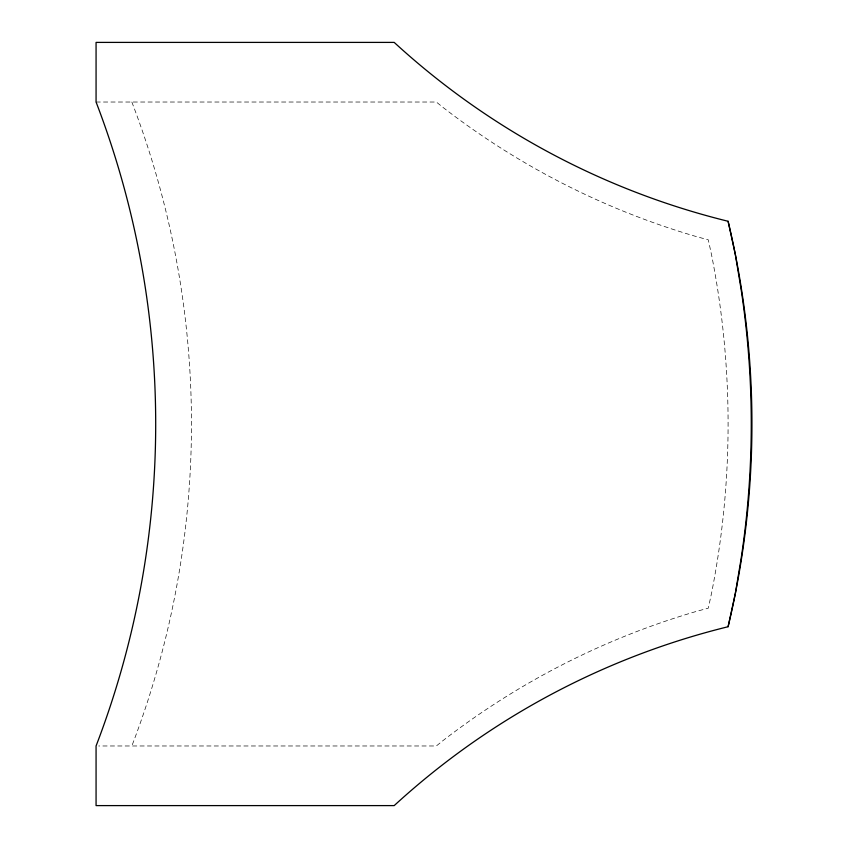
<?xml version="1.0" encoding="UTF-8"?>
<svg xmlns="http://www.w3.org/2000/svg" width="848" height="848" viewBox="0 0 848 848"><rect width="100%" height="100%" fill="white"/><g stroke="black" fill="none" stroke-linecap="round" stroke-linejoin="round"><path stroke-width="0.64" stroke-dasharray="4.24 3.18" d="M96.068 102.025L436.338 102.025L442.953 107.367A763.942 763.942 0 0 0 697.289 236.857L708.281 239.814L711.504 254.591A873.504 873.504 0 0 1 711.504 593.409L708.281 608.186L697.289 611.143A763.942 763.942 0 0 0 442.953 740.633L436.338 745.975L98.718 745.975M131.843 102.025A899.145 899.145 0 0 1 131.843 745.975"/><path stroke-width="1.27" d="M728.093 626.725L735.354 593.409L740.94 559.797A898.17 898.17 0 0 0 740.94 288.203L735.354 254.591L728.093 221.275A763.942 763.942 0 0 1 394.193 42.4L96.068 42.4L96.068 102.025A899.145 899.145 0 0 1 96.068 745.975L96.068 805.6L394.193 805.6A763.942 763.942 0 0 1 728.093 626.725A873.758 873.758 0 0 0 728.093 221.275"/></g></svg>
